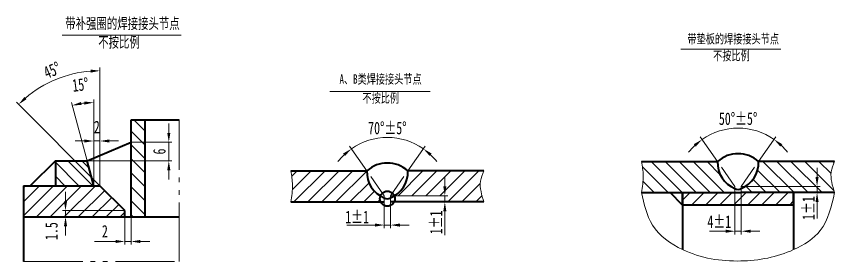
# Model space of a CAD drawing. Extents: x -114315 to 45000, y -61950 to 97535.
# Drawn here: x -114315 to -33062, y 73165 to 97535 of the extents above; entities that cross this region are included whole.
import ezdxf

# ---------------------------------------------------------------- set-up
doc = ezdxf.new("R2010")
doc.units = 0
doc.header["$LTSCALE"] = 10
doc.header["$PDMODE"] = 1
doc.linetypes.add('JXX-L', pattern=[2.9499999999999997, 1.9, -0.25, 0.15, -0.25, 0.15, -0.25])
doc.linetypes.add('XX-L', pattern=[1.25, 0.75, -0.5])
doc.layers.get('Defpoints').update_dxf_attribs({"linetype": 'CONTINUOUS'})
for name, color, linetype, lineweight in [('A 粗实线', 1, 'CONTINUOUS', 40), ('B 细实线', 7, 'CONTINUOUS', 18), ('C 文 字', 2, 'CONTINUOUS', 20), ('G 长虚线', 6, 'XX-L', 20), ('I 长双点线', 3, 'JXX-L', 18), ('J 标注尺寸', 2, 'CONTINUOUS', 18)]:
    doc.layers.add(name, color=color, linetype=linetype, lineweight=lineweight)
doc.styles.get("Standard").update_dxf_attribs({"font": 'SIMFANG.TTF'})
doc.styles.add('style2', font='SIMFANG.TTF', dxfattribs={"width": 0.7})
doc.styles.add('标题中文', font='SIMFANG.TTF', dxfattribs={"width": 0.7})
doc.dimstyles.new('通用标注4.0', dxfattribs={"dimscale": 20, "dimtxt": 3, "dimasz": 3, "dimexe": 1, "dimexo": 0, "dimgap": 1, "dimtad": 1, "dimdec": 0, "dimzin": 0, "dimdsep": 46, "dimtxsty": 'Standard', "dimcen": 0, "dimadec": 0, "dimazin": 0, "dimtfac": 0.375, "dimtdec": 0, "dimtmove": 2, "dimatfit": 3, "dimfxl": 0, "dimtzin": 0, "dimarcsym": 0})
pattern_1 = [(135, (-3414.411264896422, -4802.876674498679), (-2.245064030267288, -2.245064030267288), [])]

# ---------------------------------------------------------------- blocks, each defined once
blk = doc.blocks.new('*D20')
at = {"layer": 'Defpoints', "color": 0}
for p in [(3057.883918135711, 4137.645602098165), (3047.205497225733, 4127.329979971777), (3060.40881783709, 4127.329979971777), (3052.807157531412, 4119.329979971777), (3054.807157531412, 4119.329979971777)]:
    blk.add_point(p, dxfattribs=at)
at = {"layer": 'J 标注尺寸', "color": 0, "lineweight": -2}
for p, q in [((3047.205497225733, 4127.329979971777), (3041.670125989236, 4135.235309369756)), ((3060.40881783709, 4127.329979971777), (3065.944189073587, 4135.235309369756))]:
    blk.add_line(p, q, dxfattribs=at)
for start, end in [(54.99999999999565, 125.0000000000044), (133.5339302520783, 142.0678605041521), (37.93213949584797, 46.46606974792181)]:
    blk.add_arc((3053.807157531412, 4117.901831965035), 20.16026875055566, start, end, dxfattribs=at)
at = {"layer": 'J 标注尺寸', "color": 0}
for points in [[(3039.604619324006, 4132.904456170163), (3040.237553920406, 4132.130250902369), (3042.243702425587, 4134.416157325467)], [(3067.376761142417, 4132.130250902369), (3068.009695738817, 4132.904456170163), (3065.370612637236, 4134.416157325467)]]:
    blk.add_solid(points, dxfattribs=at)
at = {"layer": 'J 标注尺寸', "color": 0, "insert": (3053.807157531412, 4141.062100715591), "char_height": 4, "attachment_point": 5, "style": 'style2'}
blk.add_mtext('{\\f仿宋_GB2312|b0|i0|c134|p49;70°±5°}', dxfattribs=at)
blk = doc.blocks.new('*D27')
at = {"layer": 'Defpoints', "color": 0}
for p in [(3324.119462446368, 4830.319008281709), (3336.232740201391, 4830.319008281709), (3309.975868906919, 4824.319008281709)]:
    blk.add_point(p, dxfattribs=at)
at = {"layer": 'J 标注尺寸', "color": 0, "lineweight": -2}
for p, q in [((3336.232740201391, 4833.319008281709), (3336.232740201391, 4836.319008281709)), ((3324.119462446368, 4830.319008281709), (3337.232740201391, 4830.319008281709)), ((3336.232740201391, 4824.319008281709), (3336.232740201391, 4830.319008281709)), ((3309.975868906919, 4824.319008281709), (3337.232740201391, 4824.319008281709)), ((3336.232740201391, 4821.319008281709), (3336.232740201391, 4818.319008281709))]:
    blk.add_line(p, q, dxfattribs=at)
at = {"layer": 'J 标注尺寸', "color": 0}
for points in [[(3335.732740201391, 4833.319008281709), (3336.732740201391, 4833.319008281709), (3336.232740201391, 4830.319008281709)], [(3335.732740201391, 4821.319008281709), (3336.732740201391, 4821.319008281709), (3336.232740201391, 4824.319008281709)]]:
    blk.add_solid(points, dxfattribs=at)
at = {"layer": 'J 标注尺寸', "color": 0, "insert": (3333.23274020139, 4827.31900828171), "char_height": 4, "attachment_point": 5, "rotation": 90, "style": 'style2'}
blk.add_mtext('6', dxfattribs=at)
blk = doc.blocks.new('*D26')
at = {"layer": 'Defpoints', "color": 0}
for p in [(3304.555543605838, 4852.012039314032), (3314.119462446368, 4826.07680492422), (3314.119462446369, 4816.319008281708), (3314.119462446369, 4816.319008281708), (3322.119462446368, 4808.319008281708)]:
    blk.add_point(p, dxfattribs=at)
at = {"layer": 'J 标注尺寸', "color": 0, "lineweight": -2}
for p, q in [((3314.119462446368, 4826.07680492422), (3314.119462446366, 4854.271153116112)), ((3314.119462446369, 4816.319008281708), (3287.28324347339, 4843.155227254691))]:
    blk.add_line(p, q, dxfattribs=at)
blk.add_arc((3314.119462446369, 4816.319008281708), 36.95214483440336, 94.65289850429649, 130.347101495704, dxfattribs=at)
at = {"layer": 'J 标注尺寸', "color": 0}
for points in [[(3311.101638636669, 4853.648961868828), (3311.142231679556, 4852.649786106078), (3314.119462446366, 4853.271153116111)], [(3290.534943145346, 4844.113967711472), (3289.857122803802, 4844.849195284804), (3287.990350254577, 4842.448120473505)]]:
    blk.add_solid(points, dxfattribs=at)
at = {"layer": 'J 标注尺寸', "color": 0, "insert": (3298.751833285226, 4853.419747024062), "char_height": 4, "attachment_point": 5, "rotation": 22.500000000000004, "style": 'style2'}
blk.add_mtext('45°', dxfattribs=at)
blk = doc.blocks.new('*D25')
at = {"layer": 'Defpoints', "color": 0}
for p in [(3309.789378293003, 4842.95199202451), (3309.975868906919, 4824.319008281709), (3312.119462446369, 4825.228364252725), (3312.119462446369, 4816.31900828171), (3312.119462446369, 4816.31900828171)]:
    blk.add_point(p, dxfattribs=at)
at = {"layer": 'J 标注尺寸', "color": 0, "lineweight": -2}
for p, q in [((3309.975868906919, 4824.319008281709), (3304.941189369089, 4843.108688116714)), ((3312.119462446369, 4825.228364252725), (3312.119462446369, 4844.053725695702))]:
    blk.add_line(p, q, dxfattribs=at)
blk.add_arc((3312.119462446369, 4816.31900828171), 26.73471741399256, 96.43274610756713, 98.56725389243593, dxfattribs=at)
at = {"layer": 'J 标注尺寸', "color": 0}
for points in [[(3308.238893932581, 4842.265948353451), (3308.034677613849, 4843.244874139792), (3305.200008414192, 4842.142762290425)], [(3309.096134720985, 4843.384617619028), (3309.152241541819, 4842.386192847373), (3312.119462446369, 4843.053725695702)]]:
    blk.add_solid(points, dxfattribs=at)
at = {"layer": 'J 标注尺寸', "color": 0, "insert": (3307.84672442892, 4848.773675650336), "char_height": 4, "attachment_point": 5, "rotation": 7.500000000001011, "style": 'style2'}
blk.add_mtext('15°', dxfattribs=at)
blk = doc.blocks.new('*D24')
at = {"layer": 'Defpoints', "color": 0}
for p in [(3312.119462446368, 4830.699540952155), (3312.119462446368, 4816.319008281709), (3314.119462446368, 4816.319008281709)]:
    blk.add_point(p, dxfattribs=at)
at = {"layer": 'J 标注尺寸', "color": 0, "lineweight": -2}
for p, q in [((3309.119462446368, 4830.699540952155), (3306.119462446368, 4830.699540952155)), ((3312.119462446368, 4816.319008281709), (3312.119462446368, 4831.699540952155)), ((3314.119462446368, 4830.699540952155), (3312.119462446368, 4830.699540952155)), ((3314.119462446368, 4816.319008281709), (3314.119462446368, 4831.699540952155)), ((3317.119462446368, 4830.699540952155), (3320.119462446368, 4830.699540952155))]:
    blk.add_line(p, q, dxfattribs=at)
at = {"layer": 'J 标注尺寸', "color": 0}
for points in [[(3309.119462446368, 4831.199540952155), (3309.119462446368, 4830.199540952155), (3312.119462446368, 4830.699540952155)], [(3317.119462446368, 4831.199540952155), (3317.119462446368, 4830.199540952155), (3314.119462446368, 4830.699540952155)]]:
    blk.add_solid(points, dxfattribs=at)
at = {"layer": 'J 标注尺寸', "color": 0, "insert": (3313.119462446368, 4835.199540952155), "char_height": 4, "attachment_point": 5, "style": 'style2'}
blk.add_mtext('2', dxfattribs=at)
blk = doc.blocks.new('*D28')
at = {"layer": 'Defpoints', "color": 0}
for p in [(3419.488025500722, 4838.949114167265), (3408.809604590743, 4828.633492040877), (3422.012925202101, 4828.633492040877), (3414.411264896422, 4820.633492040877), (3416.411264896422, 4820.633492040877)]:
    blk.add_point(p, dxfattribs=at)
at = {"layer": 'J 标注尺寸', "color": 0, "lineweight": -2}
for p, q in [((3408.809604590743, 4828.633492040877), (3403.274233354246, 4836.538821438857)), ((3422.012925202101, 4828.633492040877), (3427.548296438598, 4836.538821438857))]:
    blk.add_line(p, q, dxfattribs=at)
for start, end in [(54.99999999999565, 125.0000000000044), (133.5339302520781, 142.0678605041518), (37.93213949584831, 46.46606974792198)]:
    blk.add_arc((3415.411264896422, 4819.205344034135), 20.16026875055607, start, end, dxfattribs=at)
at = {"layer": 'J 标注尺寸', "color": 0}
for points in [[(3401.208726689016, 4834.207968239264), (3401.841661285416, 4833.43376297147), (3403.847809790597, 4835.719669394568)], [(3428.980868507428, 4833.43376297147), (3429.613803103828, 4834.207968239264), (3426.974720002247, 4835.719669394568)]]:
    blk.add_solid(points, dxfattribs=at)
at = {"layer": 'J 标注尺寸', "color": 0, "insert": (3415.411264896422, 4842.365612784692), "char_height": 4, "attachment_point": 5, "style": 'style2'}
blk.add_mtext('{\\f仿宋_GB2312|b0|i0|c134|p49;50°±5°}', dxfattribs=at)
blk = doc.blocks.new('A、B类焊接接头节点')
at = {"layer": 'J 标注尺寸'}
h = blk.add_hatch(dxfattribs=at)
h.set_pattern_fill('ANSI31', color=256, style=0)
h.set_pattern_definition([(45, (-3052.83468107322, -4119.501599075016), (-2.245064030267288, 2.245064030267288), [])])
edge = h.paths.add_edge_path()
edge.add_arc((0.9724764581915222, -1.109201533366104), 2.410373919064113, 180, 206.1529425672991, ccw=False)
edge.add_arc((0.9724764581915228, -1.109201533366103), 2.410373919064114, 158.9896631412668, 180, ccw=False)
edge.add_arc((3.425507529766036, 7.49942255827591), 9.060664960463033, 177.919350547366, 238.729860753278, ccw=False)
edge.add_line((-5.629183847487184, 7.828380896760791), (-30.02752354180847, 7.828380896760791))
edge.add_spline(control_points=[(-30.02752354180848, 7.828380896760791), (-29.77489933522884, 6.322001552556685), (-29.2168478361109, 2.994381992039052), (-29.74077360850242, -0.3443157079173034), (-30.02752354180848, -2.171619103239209)], knot_values=[0, 0, 0, 0, 4.553085131909655, 10.0578484456397, 10.0578484456397, 10.0578484456397, 10.0578484456397], degree=3, periodic=0)
edge.add_line((-30.02752354180847, -2.171619103239209), (-1.191125015492904, -2.171619103239209))
edge = h.paths.add_edge_path()
edge.add_line((19.42080517950308, -0.171619103239209), (19.42080517950308, -2.171619103239209))
edge.add_line((19.42080517950308, -2.171619103239209), (20.42080517950308, -2.171619103239209))
edge.add_line((20.42080517950308, -2.171619103239209), (31.97247645819152, -2.171619103239209))
edge.add_spline(control_points=[(31.97247645819152, -2.171619103239209), (31.25895520104405, 0.07102048241540615), (30.17200279387998, 3.487376297477567), (31.51208168879566, 6.718353101825414), (31.97247645819152, 7.828380896760791)], knot_values=[0, 0, 0, 0, 6.737565344485811, 10.26376270678672, 10.26376270678672, 10.26376270678672, 10.26376270678672], degree=3, periodic=0)
edge.add_line((31.97247645819152, 7.828380896760791), (7.574136763870229, 7.828380896760791))
edge.add_arc((-1.480554613382994, 7.499422558275914), 9.060664960463034, -57.84712910257002, 2.0806494526340202, ccw=False)
edge.add_line((3.341350544649661, -0.1716191032392089), (19.42080517950308, -0.171619103239209))
at = {"layer": 'A 粗实线'}
for p, q in [((-30.02752354180848, 7.828380896760791), (-5.629183847487184, 7.828380896760791)), ((31.97247645819152, 7.828380896760791), (7.574136763870229, 7.828380896760791)), ((-30.02752354180848, -2.171619103239209), (-0.0275235418084776, -2.171619103239209)), ((31.97247645819152, -2.171619103239209), (1.972476458191522, -2.171619103239209))]:
    blk.add_line(p, q, dxfattribs=at)
blk.add_circle((0.9724764581915224, -1.109201533366104), 2.410373919064114, dxfattribs=at)
for centre, radius, start, end in [((0.9724764581915224, 0.431326579285269), 9.914551496021247, 48.25199659378093, 131.7480034062191), ((3.425507529766037, 7.49942255827591), 9.060664960463033, 177.9193505474088, 247.5980844388618), ((-1.480554613382992, 7.49942255827591), 9.060664960463033, 292.4019155611382, 2.080649452591131), ((0.9724764581915224, 1.164279305239688), 2.273480838605612, 243.9054237838305, 296.0945762161695)]:
    blk.add_arc(centre, radius, start, end, dxfattribs=at)
at = {"layer": 'G 长虚线'}
for p, q in [((-0.0275235418084776, -0.1716191032392089), (-5.629183847487184, 7.828380896760791)), ((1.972476458191522, -0.1716191032392089), (7.574136763870229, 7.828380896760791)), ((-0.0275235418084776, -2.171619103239209), (-0.0275235418084776, -0.1716191032392089)), ((1.972476458191522, -2.171619103239209), (1.972476458191522, -0.1716191032392089))]:
    blk.add_line(p, q, dxfattribs=at)
at = {"layer": 'J 标注尺寸'}
for p, q in [((-17.45923061490248, 33.33245176859782), (14.67352537791157, 33.33245176859782)), ((19.42080517950308, 2.828380896760791), (19.42080517950308, 5.828380896760791)), ((-0.0275235418084776, -2.171619103239209), (-0.0275235418084776, -10.59177609030485)), ((1.972476458191522, -0.1716191032392089), (20.42080517950308, -0.1716191032392089)), ((1.972476458191522, -2.171619103239209), (20.42080517950308, -2.171619103239209)), ((1.972476458191522, -2.171619103239209), (1.972476458191522, -10.59177609030485)), ((19.42080517950308, -0.1716191032392089), (19.42080517950308, -2.171619103239209)), ((19.42080517950308, -5.171619103239209), (19.42080517950308, -12.78566047887034)), ((-3.027523541808478, -9.591776090304847), (-12.06837029403323, -9.591776090304847)), ((1.972476458191522, -9.591776090304847), (-0.0275235418084776, -9.591776090304847)), ((4.972476458191522, -9.591776090304847), (7.972476458191522, -9.591776090304847))]:
    blk.add_line(p, q, dxfattribs=at)
for points in [[(-30.02752354180848, 7.828380896760791), (-29.49137839366449, 3.30697264284936), (-30.02752354180848, -2.171619103239209)], [(31.97247645819152, 7.828380896760791), (30.87775968063943, 4.476416843426705), (31.97247645819152, -2.171619103239209)]]:
    blk.add_spline(points, degree=3, dxfattribs=at)
for points in [[(18.92080517950308, 2.828380896760791), (19.92080517950308, 2.828380896760791), (19.42080517950308, -0.1716191032392089)], [(18.92080517950308, -5.171619103239209), (19.92080517950308, -5.171619103239209), (19.42080517950308, -2.171619103239209)], [(-3.027523541808478, -9.091776090304847), (-3.027523541808478, -10.09177609030485), (-0.0275235418084776, -9.591776090304847)], [(4.972476458191522, -9.091776090304847), (4.972476458191522, -10.09177609030485), (1.972476458191522, -9.591776090304847)]]:
    blk.add_solid(points, dxfattribs=at)
at = {"layer": 'J 标注尺寸', "char_height": 3, "width": 62.1, "attachment_point": 1, "style": '标题中文'}
for s, insert in [('A、B类焊接接头节点', (-14.39898569278739, 38.83549824427791)), ('不按比例', (-7.054353004084987, 32.72100108746417))]:
    blk.add_mtext(s, dxfattribs=dict(at, insert=insert))
at = {"layer": 'J 标注尺寸', "insert": (-8.743528309725662, -6.985362863139017), "char_height": 4, "attachment_point": 5, "style": 'style2'}
blk.add_mtext('{\\f仿宋_GB2312|b0|i0|c134|p49;1±1}', dxfattribs=at)
at = {"layer": 'J 标注尺寸', "insert": (16.61660408829994, -8.731458114535599), "char_height": 4, "attachment_point": 5, "rotation": 90, "style": 'style2'}
blk.add_mtext('{\\f仿宋_GB2312|b0|i0|c134|p49;1±1}', dxfattribs=at)
at = {"layer": 'J 标注尺寸'}
dim = blk.add_angular_dim_2l(base=(5.049237062490647, 18.1440030231488), line1=((-0.0275235418084776, -0.1716191032392089), (-5.629183847487184, 7.828380896760791)), line2=((1.972476458191522, -0.1716191032392089), (7.574136763870229, 7.828380896760791)), text='{\\f仿宋_GB2312|b0|i0|c134|p49;70°±5°}', dimstyle='通用标注4.0', dxfattribs=at)
dim.commit()
dim.dimension.update_dxf_attribs({"geometry": '*D20', "text_midpoint": (0.9724764581915224, 21.56050164057433), "insert": (-3052.83468107322, -4119.501599075016)})
blk = doc.blocks.new('带补强圈的焊接接头节点')
at = {"layer": 'J 标注尺寸'}
h = blk.add_hatch(dxfattribs=at)
h.set_pattern_fill('ANSI31', color=256, angle=90, style=0)
h.set_pattern_definition([(135, (-3234.866875172899, -4816.319008281709), (-2.245064030267288, -2.245064030267288), [])])
h.paths.add_polyline_path([(14.49999999999955, 21.17621657569453), (9.999999999999545, 21.17621657569453), (9.999999999999545, -10), (14.49999999999955, -10)])
h = blk.add_hatch(dxfattribs=at)
h.set_pattern_fill('ANSI31', color=256, angle=90, style=0)
h.set_pattern_definition([(135, (-3314.119462446368, -4816.319008281709), (-2.245064030267288, -2.245064030267288), [])])
h.paths.add_polyline_path([(-14.29627415095502, 8), (-14.29627415095502, 0), (-2, 0), (-4.143593539449285, 8)])
h = blk.add_hatch(dxfattribs=at)
h.set_pattern_fill('ANSI31', color=256, style=0)
h.set_pattern_definition([(45, (-3234.866875172899, -4816.319008281709), (-2.245064030267288, 2.245064030267288), [])])
h.paths.add_polyline_path([(-24.53674107769666, 0), (-24.53674107769666, -10), (-11.05367463827179, -10), (-11.05367463827179, -8), (8, -8), (0, 0)])
h.paths.add_polyline_path([(7.999999999999545, -10), (7.999999999999545, -8), (-11.05367463827179, -8), (-11.05367463827179, -10)], flags=17)
at = {"layer": 'A 粗实线'}
for p, q in [((9.999999999999545, -10), (9.999999999999545, 21.17621657569453)), ((9.999999999999545, 21.17621657569453), (25.463459102451, 21.17621657569453)), ((14.49999999999955, -10), (14.49999999999955, 21.17621657569453)), ((-4.143593539449284, 8), (9.999999999999545, 14)), ((-14.29627415095501, 8), (-22.24582160147474, 0.05045254947981448)), ((-14.29627415095547, 8), (-4.143593539449284, 8)), ((-14.29627415095501, 8), (-14.29627415095501, 0)), ((-2, 0), (-4.143593539449284, 8)), ((-24.53674107769666, 0), (-24.53674107769666, -24.38092330227664)), ((-24.53674107769666, 0), (0, 0)), ((8, -8), (0, 0)), ((-24.53674107769666, -10), (9.999999999999545, -10)), ((7.999999999999545, -10), (7.999999999999545, -8)), ((9.999999999999545, -10), (25.463459102451, -10))]:
    blk.add_line(p, q, dxfattribs=at)
at = {"layer": 'I 长双点线'}
for p, q in [((25.463459102451, -24.38092330227664), (25.463459102451, 21.17621657569453)), ((-24.53674107769666, -24.38092330227664), (25.46345910245145, -24.38092330227664))]:
    blk.add_line(p, q, dxfattribs=at)
at = {"layer": 'J 标注尺寸'}
for p, q in [((-12.09550206171161, 48.39652503983234), (26.1031166849275, 48.39652503983234)), ((-2, 0), (-2, 8.90935597101452)), ((0, 0), (0, 9.757796642511494)), ((-11.05367463827179, -5), (-11.05367463827179, -2)), ((8, -8), (-12.05367463827179, -8)), ((8, -10), (-12.05367463827179, -10)), ((-11.05367463827179, -8), (-11.05367463827179, -10)), ((7.999999999999545, -10), (7.999999999999545, -18.90575737362087)), ((9.999999999999545, -10), (9.999999999999545, -18.90575737362087)), ((-11.05367463827179, -13), (-11.05367463827179, -16)), ((4.999999999999545, -17.90575737362087), (-1.736571717382049, -17.90575737362087)), ((9.999999999999545, -17.90575737362087), (7.999999999999545, -17.90575737362087)), ((12.99999999999955, -17.90575737362087), (15.99999999999955, -17.90575737362087))]:
    blk.add_line(p, q, dxfattribs=at)
for points in [[(-11.55367463827179, -5), (-10.55367463827179, -5), (-11.05367463827179, -8)], [(-11.55367463827179, -13), (-10.55367463827179, -13), (-11.05367463827179, -10)], [(4.999999999999545, -17.40575737362087), (4.999999999999545, -18.40575737362087), (7.999999999999545, -17.90575737362087)], [(12.99999999999955, -17.40575737362087), (12.99999999999955, -18.40575737362087), (9.999999999999545, -17.90575737362087)]]:
    blk.add_solid(points, dxfattribs=at)
at = {"layer": 'J 标注尺寸', "char_height": 3.5, "width": 51, "attachment_point": 1, "style": 'style2'}
for s, insert in [('{\\f仿宋_GB2312|b0|i0|c134|p49;带补强圈的焊接接头节点}', (-11.1464485458132, 53.89479704698169)), ('{\\f仿宋_GB2312|b0|i0|c134|p49;不按比例}', (-0.5665211061864284, 47.88483157182054))]:
    blk.add_mtext(s, dxfattribs=dict(at, insert=insert))
at = {"layer": 'J 标注尺寸', "insert": (-15.55367463827224, -14.57578289037974), "char_height": 4, "attachment_point": 5, "rotation": 90, "style": 'style2'}
blk.add_mtext('{\\f仿宋_GB2312|b0|i0|c134|p49;1\\f仿宋_GB2312|b0|i0|c0|p49;.\\f仿宋_GB2312|b0|i0|c134|p49;5}', dxfattribs=at)
at = {"layer": 'J 标注尺寸', "insert": (1.592614872053218, -14.61173652148864), "char_height": 4, "attachment_point": 5, "style": 'style2'}
blk.add_mtext('{\\f仿宋_GB2312|b0|i0|c134|p49;2}', dxfattribs=at)
at = {"layer": 'J 标注尺寸'}
for base, line1, line2, picture, middle in [((-9.563918840530732, 35.69303103232323), ((0, 0), (0, 9.757796642511494)), ((8, -8), (0, 0)), '*D26', (-15.3676291611423, 37.10073874235241)), ((-4.330084153365078, 26.63298374280112), ((-2, 0), (-4.143593539449284, 8)), ((-2, 0), (-2, 8.90935597101452)), '*D25', (-6.272738017448773, 32.45466736862818))]:
    dim = blk.add_angular_dim_2l(base=base, line1=line1, line2=line2, dimstyle='通用标注4.0', dxfattribs=at)
    dim.commit()
    dim.dimension.update_dxf_attribs({"geometry": picture, "text_midpoint": middle, "insert": (-3314.119462446368, -4816.319008281709)})
dim = blk.add_linear_dim(base=(-2, 14.38053267044597), p1=(0, 0), p2=(-2, 0), dimstyle='通用标注4.0', dxfattribs=at)
dim.commit()
dim.dimension.update_dxf_attribs({"geometry": '*D24', "text_midpoint": (-1, 18.88053267044597), "insert": (-3314.119462446368, -4816.319008281709)})
dim = blk.add_linear_dim(base=(22.11327775502241, 14), p1=(-4.14359353944883, 8), p2=(9.999999999999545, 14), angle=90, dimstyle='通用标注4.0', dxfattribs=at)
dim.commit()
dim.dimension.update_dxf_attribs({"geometry": '*D27', "text_midpoint": (19.11327775502195, 11.00000000000091), "insert": (-3314.119462446368, -4816.319008281709)})
blk = doc.blocks.new('带垫板的焊接接头节点')
at = {"layer": 'B 细实线'}
h = blk.add_hatch(dxfattribs=at)
h.set_pattern_fill('ANSI31', color=256, angle=90, style=0)
h.set_pattern_definition(pattern_1)
edge = h.paths.add_edge_path()
edge.add_line((0, -2), (0, -0.7058447495867739))
edge.add_arc((3.453031071574515, 7.671041661515119), 9.060664960463034, 177.919350547366, 247.5980844388628, ccw=False)
edge.add_line((-5.601660305678707, 8), (-29.99999999999999, 8))
edge.add_spline(control_points=[(-30, 8), (-29.74737579342036, 6.493620655796803), (-29.18932429430242, 3.166001095278261), (-29.71325006669485, -0.172696604677185), (-30, -2)], knot_values=[0, 0, 0, 0, 4.553085131909655, 10.0578484456397, 10.0578484456397, 10.0578484456397, 10.0578484456397], degree=3, periodic=0)
edge.add_line((-30, -2), (0, -2))
h = blk.add_hatch(dxfattribs=at)
h.set_pattern_fill('ANSI31', color=256, angle=90, style=0)
h.set_pattern_definition(pattern_1)
edge = h.paths.add_edge_path()
edge.add_spline(control_points=[(32, -2), (31.28647874285207, 0.2426395856537056), (30.19952633568846, 3.658995400716776), (31.53960523060414, 6.889972205064623), (32, 8)], knot_values=[0, 0, 0, 0, 6.737565344485811, 10.26376270678672, 10.26376270678672, 10.26376270678672, 10.26376270678672], degree=3, periodic=0)
edge.add_line((32, 8), (7.601660305678706, 8))
edge.add_arc((-1.45303107157451, 7.671041661515115), 9.06066496046303, -67.59808443886288, 2.080649452634077, ccw=False)
edge.add_line((2, -0.705844749586773), (2, -2))
edge.add_line((2, -2), (32.00000000000001, -2))
h = blk.add_hatch(dxfattribs=at)
h.set_pattern_fill('ANSI31', color=256, style=0)
h.set_pattern_definition([(45, (-3414.411264896422, -4802.876674498679), (-2.245064030267288, 2.245064030267288), [])])
h.paths.add_polyline_path([(18.83627558816079, -6), (18.83627558816079, -2), (2, -2), (0, -2), (-16.83627558816079, -2), (-16.83627558816079, -6)])
at = {"layer": 'A 粗实线'}
for p, q in [((-30, 8), (-5.601660305678706, 8)), ((32, 8), (7.601660305678706, 8)), ((-30, -2), (0, -2)), ((-16.83627558816079, -6), (-20.83627558816124, -2)), ((-16.83627558816079, -2), (-16.83627558816079, -20.31456815365527)), ((-16.83627558816079, -6), (-16.83627558816079, -2)), ((0, -2), (2, -2)), ((32, -2), (2, -2)), ((18.83627558816079, -6), (18.83627558816079, -2)), ((18.83627558816079, -2), (18.83627558816079, -20.31456815365527)), ((18.83627558816079, -6), (-16.83627558816079, -6))]:
    blk.add_line(p, q, dxfattribs=at)
for centre, radius, start, end in [((1, 0.6029456825244779), 9.914551496021247, 48.25199659376149, 131.7480034062385), ((3.453031071574514, 7.671041661515119), 9.060664960463033, 177.9193505474098, 247.5980844388618), ((-1.453031071574514, 7.671041661515119), 9.060664960463033, 292.4019155611382, 2.080649452590186), ((1, 1.335898408478897), 2.273480838605612, 243.9054237838305, 296.0945762161695)]:
    blk.add_arc(centre, radius, start, end, dxfattribs=at)
at = {"layer": 'B 细实线'}
blk.add_spline([(-30, -2), (-26.49796132162737, -12.39683481062093), (-16.83627558816079, -20.31456815365527), (1.875261184904957, -23.95670116371184), (18.83627558816079, -20.31456815365527), (27.39537753656623, -14.13876858307776), (31.99999999999955, -2)], degree=3, dxfattribs=at)
at = {"layer": 'G 长虚线'}
for p, q in [((0, 0), (-5.601660305678706, 8)), ((2, 0), (7.601660305678706, 8)), ((0, -2), (0, 0)), ((2, -2), (2, 0))]:
    blk.add_line(p, q, dxfattribs=at)
at = {"layer": 'J 标注尺寸'}
for p, q in [((-17.431707073094, 44.104343029765), (14.70104891972005, 44.104343029765)), ((26.35130648779159, 3), (26.35130648779159, 6)), ((2, 0), (27.35130648779159, 0)), ((26.35130648779159, 0), (26.35130648779159, -2)), ((0, -2), (0, -15.39596685820288)), ((2, -2), (27.35130648779159, -2)), ((2, -2), (2, -15.39596685820288)), ((26.35130648779159, -5), (26.35130648779159, -10.35181794201344)), ((-3, -14.39596685820288), (-8.23092476563761, -14.39596685820288)), ((2, -14.39596685820288), (0, -14.39596685820288)), ((5, -14.39596685820288), (8, -14.39596685820288))]:
    blk.add_line(p, q, dxfattribs=at)
for points in [[(-30, 8), (-29.46385485185601, 3.478591746088568), (-30, -2)], [(32, 8), (30.90528322244791, 4.648035946665914), (32, -2)]]:
    blk.add_spline(points, degree=3, dxfattribs=at)
for points in [[(25.85130648779159, 3), (26.85130648779159, 3), (26.35130648779159, 0)], [(25.85130648779159, -5), (26.85130648779159, -5), (26.35130648779159, -2)], [(-3, -13.89596685820288), (-3, -14.89596685820288), (0, -14.39596685820288)], [(5, -13.89596685820288), (5, -14.89596685820288), (2, -14.39596685820288)]]:
    blk.add_solid(points, dxfattribs=at)
at = {"layer": 'J 标注尺寸', "char_height": 3, "width": 62.1, "attachment_point": 1, "style": '标题中文'}
for s, insert in [('带垫板的焊接接头节点', (-15.26139613935811, 48.91594106848243)), ('不按比例', (-7.02682946227651, 43.49289234863136))]:
    blk.add_mtext(s, dxfattribs=dict(at, insert=insert))
at = {"layer": 'J 标注尺寸', "insert": (23.61657699468151, -6.962593958908656), "char_height": 4, "attachment_point": 5, "rotation": 90, "style": 'style2'}
blk.add_mtext('{\\f仿宋_GB2312|b0|i0|c134|p49;1±1}', dxfattribs=at)
at = {"layer": 'J 标注尺寸', "insert": (-5.056217861711048, -11.32150386101421), "char_height": 4, "attachment_point": 5, "style": 'style2'}
blk.add_mtext('{\\f仿宋_GB2312|b0|i0|c134|p49;4±1}', dxfattribs=at)
at = {"layer": 'J 标注尺寸'}
dim = blk.add_angular_dim_2l(base=(5.076760604299579, 18.31562212638801), line1=((0, 0), (-5.601660305678706, 8)), line2=((2, 0), (7.601660305678706, 8)), text='{\\f仿宋_GB2312|b0|i0|c134|p49;50°±5°}', dimstyle='通用标注4.0', dxfattribs=at)
dim.commit()
dim.dimension.update_dxf_attribs({"geometry": '*D28', "text_midpoint": (1, 21.73212074381445), "insert": (-3414.411264896422, -4820.633492040877)})

msp = doc.modelspace()

# ---------------------------------------------------------------- block references
at = {"layer": 'C 文 字', "xscale": 309.2447722195467, "yscale": 309.2447722195467, "zscale": 309.2447722195467}
for name, p in [('带补强圈的焊接接头节点', (-106016.5022879387, 80704.60689604259)), ('带垫板的焊接接头节点', (-42957.56905660874, 80638.92256636862)), ('A、B类焊接接头节点', (-77773.71327618705, 79764.75411984287))]:
    msp.add_blockref(name, p, dxfattribs=at)

doc.saveas('drawing.dxf')
